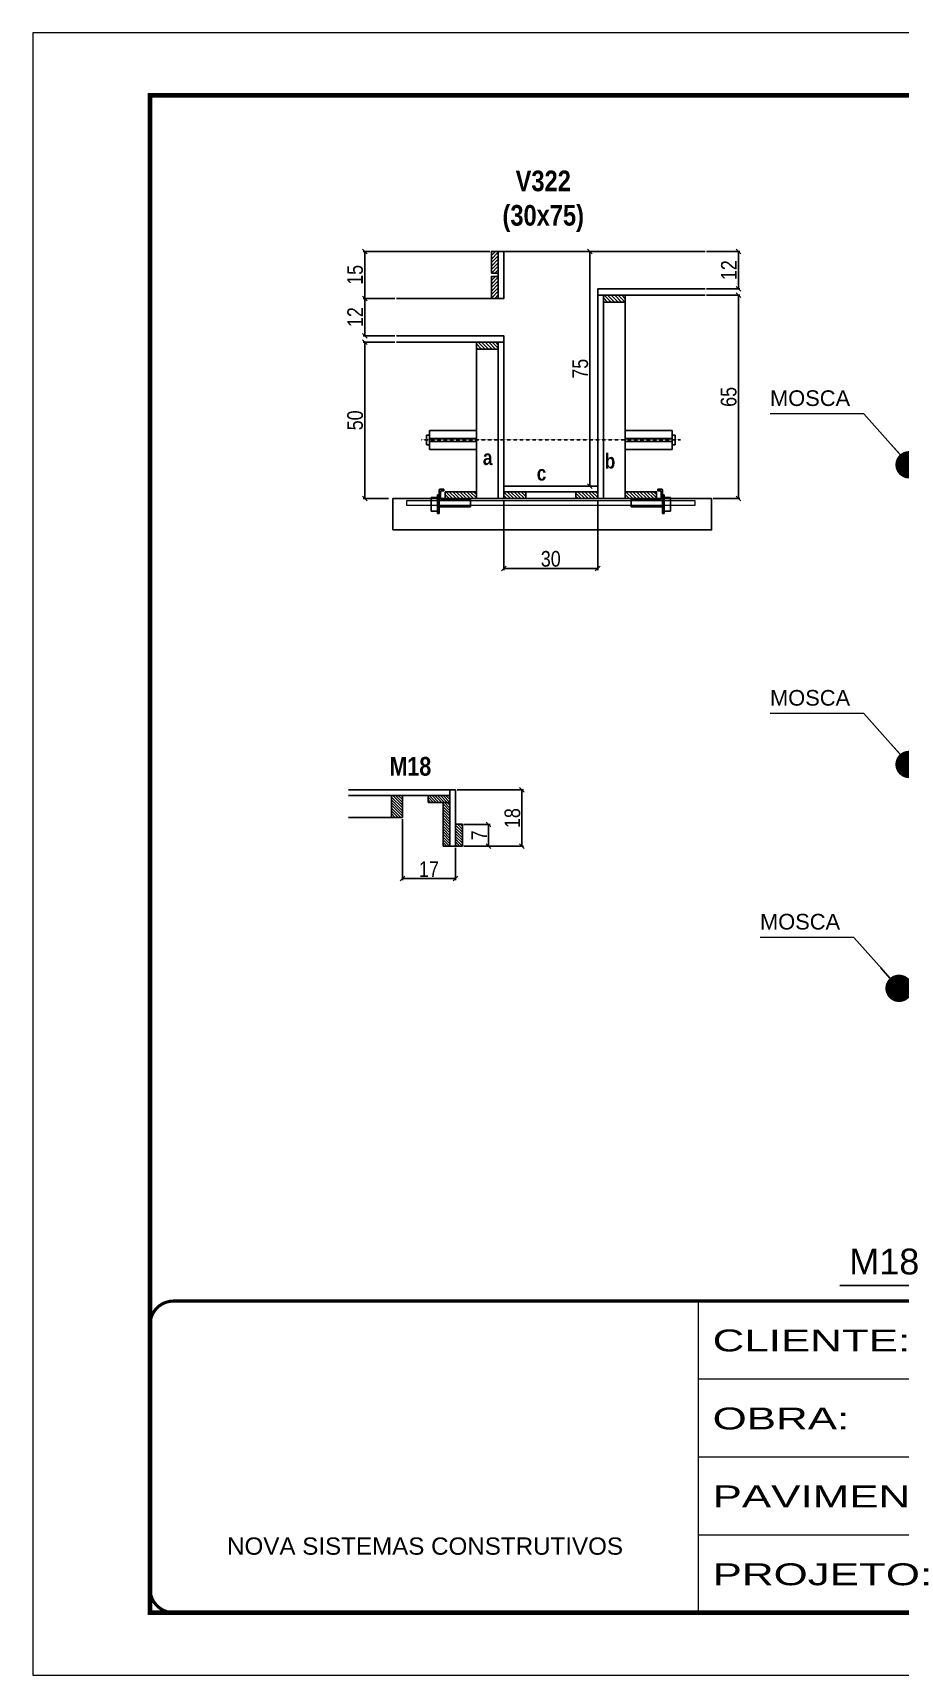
# Model space of a CAD drawing. Extents: x 13154 to 22413, y 1253 to 30260.
# Drawn here: x 16338 to 16893, y 25373 to 26423 of the extents above; entities that cross this region are included whole.
import ezdxf

# ---------------------------------------------------------------- set-up
doc = ezdxf.new("R2010")
doc.units = 0
for name, pattern in [('CONTINUO', [0]), ('DASHED', [0.75, 0.5, -0.25]), ('HIDDEN', [0.375, 0.25, -0.125])]:
    doc.linetypes.add(name, pattern=pattern)
for name, color, linetype in [('barrote', 251, 'Continuous'), ('COTA', 241, 'Continuous'), ('detalhes', 4, 'Continuous'), ('NOMENCLATURA', 7, 'Continuous'), ('Painéis', 200, 'Continuous'), ('presilha', 1, 'Continuous'), ('SARR_2.2x10', 60, 'Continuous'), ('SARR_2.2x7', 40, 'Continuous'), ('SARR_3.5x7', 81, 'Continuous'), ('TENSOR', 3, 'Continuous')]:
    doc.layers.add(name, color=color, linetype=linetype)
for name, color, linetype, lineweight in [('CARIMBO', 255, 'Continuous', 9), ('CONCRETO', 251, 'Continuous', 25), ('Folhas', 255, 'Continuous', 9), ('Hachura', 251, 'Continuous', 9), ('SARRAFO DE PRESSAO', 251, 'DASHED', 9), ('SCO-___-LAJ', 2, 'Continuous', 0)]:
    doc.layers.add(name, color=color, linetype=linetype, lineweight=lineweight)
doc.styles.add('ARIAL', font='arial.ttf')
doc.styles.add('COTA TECNICA 2X', font='techl___.ttf', dxfattribs={"height": 10})
doc.styles.get("Standard").update_dxf_attribs({"font": 'arial.ttf'})
doc.styles.add('TECNICA', font='techb___.ttf', dxfattribs={"height": 10})
doc.styles.add('Tecnologia', font='')
doc.styles.get('Tecnologia').set_extended_font_data('Forgotten Futurist')
doc.dimstyles.new('3x', dxfattribs={"dimtxt": 10, "dimasz": 5, "dimexe": 7, "dimexo": 5, "dimgap": 4, "dimtad": 1, "dimdec": 4, "dimlfac": 0.333333, "dimdsep": 46, "dimtxsty": 'Standard', "dimblk": 'DOT', "dimcen": 0.09, "dimclrd": 1, "dimclre": 1, "dimclrt": 2, "dimadec": 0, "dimazin": 2, "dimtfac": 1, "dimtdec": 4, "dimtmove": 0, "dimatfit": 3, "dimldrblk": 'DOT', "dimfxl": 1, "dimtolj": 1, "dimtzin": 0, "dimlwd": 9, "dimlwe": 9, "dimarcsym": 0})
doc.dimstyles.new('SECAO', dxfattribs={"dimscale": 0.333333, "dimtxt": 5, "dimasz": 9, "dimexe": 3, "dimexo": 3, "dimgap": 3, "dimtad": 1, "dimdec": 1, "dimlfac": 0.5, "dimzin": 12, "dimdsep": 46, "dimtxsty": 'COTA TECNICA 2X', "dimblk1": 'OBLIQUE', "dimblk2": 'OBLIQUE', "dimsah": 1, "dimcen": 0.9, "dimclrd": 4, "dimclre": 4, "dimclrt": 240, "dimadec": 1, "dimazin": 3, "dimtfac": 1, "dimtdec": 1, "dimtmove": 0, "dimatfit": 3, "dimfxl": 1, "dimtolj": 1, "dimtzin": 12, "dimarcsym": 0})

# ---------------------------------------------------------------- blocks, each defined once
blk = doc.blocks.new('9999999999')
at = {"color": 30, "linetype": 'CONTINUO'}
for p, q in [((98564.6, 34230.2), (98564.6, 34429.4)), ((98564.6, 34379.6), (99584, 34379.6)), ((98564.6, 34329.8), (99488, 34329.8)), ((98564.6, 34280), (99488, 34280))]:
    blk.add_line(p, q, dxfattribs=at)
at = {"color": 30, "linetype": 'CONTINUO', "const_width": 2}
blk.add_lwpolyline([(99584, 34230.2), (99584, 34414.4, 0.414214), (99569, 34429.4), (98229, 34429.4, 0.414214), (98214, 34414.4), (98214, 34245.2, 0.414214), (98229, 34230.2), (99584, 34230.2)], format="xyb", dxfattribs=at)
at = {"layer": 'Folhas'}
blk.add_lwpolyline([(98139, 34190.2), (99624, 34190.2), (99624, 35240.2), (98139, 35240.2)], close=True, dxfattribs=at)
at = {"layer": 'Folhas', "color": 30, "const_width": 3}
blk.add_lwpolyline([(98214, 34230.2), (99584, 34230.2), (99584, 35200.2), (98214, 35200.2)], close=True, dxfattribs=at)
at = {"color": 7, "linetype": 'Continuous', "ltscale": 5, "style": 'ARIAL'}
blk.add_text('NOVA SISTEMAS CONSTRUTIVOS', height=11.059, dxfattribs=at).set_placement((98263.2, 34267.2))
at = {"layer": 'Folhas', "color": 7, "style": 'Tecnologia', "width": 1.5}
for s, p in [('CLIENTE:', (98573.7, 34397.2)), ('OBRA:', (98573.7, 34347.3)), ('PAVIMENTO:', (98573.7, 34297.5)), ('PROJETO:', (98573.7, 34247.7))]:
    blk.add_text(s, height=14, dxfattribs=at).set_placement(p)
blk = doc.blocks.new('PRESILHA METÁLICA 1')
at = {"layer": 'presilha'}
for p, q in [((7.5, 10.6), (7.5, 19.9)), ((12, 21), (8.6, 21)), ((9, 11.6), (9, 18.9)), ((12, 19.5), (9.6, 19.5)), ((12, 21), (12, 19.5)), ((0, 13), (6, 13)), ((0, 13), (0, 0)), ((6, 0), (0, 0)), ((6, 15.5), (7.5, 15.5)), ((6, -2.5), (6, 15.5)), ((6, 13), (6, 0)), ((7.5, 15.5), (7.5, -2.5)), ((37.5, 4.1), (7.5, 4.1)), ((37.5, 11), (9.6, 11)), ((37.5, 11), (37.5, 4.1)), ((7.5, -2.5), (6, -2.5))]:
    blk.add_line(p, q, dxfattribs=at)
for centre, radius, start, end in [((8.6, 19.9), 1.14, 90, 180), ((9.6, 18.9), 0.57, 90, 180), ((9.6, 11.6), 0.57, 180, 270)]:
    blk.add_arc(centre, radius, start, end, dxfattribs=at)
blk = doc.blocks.new('_Oblique')
at = {"color": 0, "linetype": 'ByBlock', "lineweight": -2}
blk.add_line((-0.5, -0.5), (0.5, 0.5), dxfattribs=at)
blk = doc.blocks.new('*D165')
at = {"layer": 'COTA', "color": 4, "lineweight": -2, "transparency": 16777216}
for p, q in [((16569.4, 26225.7), (16549.1, 26225.7)), ((16550.1, 26225.7), (16550.1, 26125.7)), ((16565.3, 26125.7), (16549.1, 26125.7))]:
    blk.add_line(p, q, dxfattribs=at)
at = {"layer": 'Defpoints', "color": 0, "transparency": 16777216}
for p in [(16570.4, 26225.7), (16550.1, 26125.7), (16566.3, 26125.7)]:
    blk.add_point(p, dxfattribs=at)
at = {"layer": 'COTA', "color": 4, "lineweight": -2, "transparency": 16777216, "xscale": 3, "yscale": 3, "zscale": 3}
for p, rotation in [((16550.1, 26225.7), 90), ((16550.1, 26125.7), 270)]:
    blk.add_blockref('_Oblique', p, dxfattribs=dict(at, rotation=rotation))
at = {"layer": 'COTA', "color": 240, "transparency": 16777216, "insert": (16544, 26175.7), "char_height": 10, "attachment_point": 5, "rotation": 90, "style": 'COTA TECNICA 2X'}
blk.add_mtext('\\A1;50', dxfattribs=at)
blk = doc.blocks.new('*D166')
at = {"layer": 'COTA', "color": 4, "lineweight": -2, "transparency": 16777216}
for p, q in [((16569.4, 26253.7), (16549.1, 26253.7)), ((16550.1, 26229.7), (16550.1, 26253.7)), ((16569.4, 26229.7), (16549.1, 26229.7))]:
    blk.add_line(p, q, dxfattribs=at)
at = {"layer": 'Defpoints', "color": 0, "transparency": 16777216}
for p in [(16550.1, 26253.7), (16570.4, 26253.7), (16570.4, 26229.7)]:
    blk.add_point(p, dxfattribs=at)
at = {"layer": 'COTA', "color": 4, "lineweight": -2, "transparency": 16777216, "xscale": 3, "yscale": 3, "zscale": 3}
for p, rotation in [((16550.1, 26253.7), 90), ((16550.1, 26229.7), 270)]:
    blk.add_blockref('_Oblique', p, dxfattribs=dict(at, rotation=rotation))
at = {"layer": 'COTA', "color": 240, "transparency": 16777216, "insert": (16544, 26241.7), "char_height": 10, "attachment_point": 5, "rotation": 90, "style": 'COTA TECNICA 2X'}
blk.add_mtext('\\A1;12', dxfattribs=at)
blk = doc.blocks.new('*D167')
at = {"layer": 'COTA', "color": 4, "lineweight": -2, "transparency": 16777216}
for p, q in [((16768.8, 26255.7), (16790.1, 26255.7)), ((16789.1, 26255.7), (16789.1, 26125.7)), ((16773, 26125.7), (16790.1, 26125.7))]:
    blk.add_line(p, q, dxfattribs=at)
at = {"layer": 'Defpoints', "color": 0, "transparency": 16777216}
for p in [(16767.8, 26255.7), (16772, 26125.7), (16789.1, 26125.7)]:
    blk.add_point(p, dxfattribs=at)
at = {"layer": 'COTA', "color": 4, "lineweight": -2, "transparency": 16777216, "xscale": 3, "yscale": 3, "zscale": 3}
for p, rotation in [((16789.1, 26255.7), 90), ((16789.1, 26125.7), 270)]:
    blk.add_blockref('_Oblique', p, dxfattribs=dict(at, rotation=rotation))
at = {"layer": 'COTA', "color": 240, "transparency": 16777216, "insert": (16782.9, 26190.7), "char_height": 10, "attachment_point": 5, "rotation": 90, "style": 'COTA TECNICA 2X'}
blk.add_mtext('\\A1;65', dxfattribs=at)
blk = doc.blocks.new('*D1097')
at = {"layer": 'COTA', "color": 4, "lineweight": -2, "transparency": 16777216}
for p, q in [((16698.1, 26283.7), (16693.1, 26283.7)), ((16694.1, 26133.7), (16694.1, 26283.7)), ((16698.1, 26133.7), (16693.1, 26133.7))]:
    blk.add_line(p, q, dxfattribs=at)
at = {"layer": 'Defpoints', "color": 0, "transparency": 16777216}
for p in [(16694.1, 26283.7), (16699.1, 26283.7), (16699.1, 26133.7)]:
    blk.add_point(p, dxfattribs=at)
at = {"layer": 'COTA', "color": 4, "lineweight": -2, "transparency": 16777216, "xscale": 3, "yscale": 3, "zscale": 3}
for p, rotation in [((16694.1, 26283.7), 90), ((16694.1, 26133.7), 270)]:
    blk.add_blockref('_Oblique', p, dxfattribs=dict(at, rotation=rotation))
at = {"layer": 'COTA', "color": 240, "transparency": 16777216, "insert": (16688, 26208.7), "char_height": 10, "attachment_point": 5, "rotation": 90, "style": 'COTA TECNICA 2X'}
blk.add_mtext('\\A1;75', dxfattribs=at)
blk = doc.blocks.new('*D1098')
at = {"layer": 'COTA', "color": 4, "lineweight": -2, "transparency": 16777216}
for p, q in [((16768.8, 26283.7), (16790.1, 26283.7)), ((16789.1, 26259.7), (16789.1, 26283.7)), ((16768.8, 26259.7), (16790.1, 26259.7))]:
    blk.add_line(p, q, dxfattribs=at)
at = {"layer": 'Defpoints', "color": 0, "transparency": 16777216}
for p in [(16767.8, 26283.7), (16789.1, 26283.7), (16767.8, 26259.7)]:
    blk.add_point(p, dxfattribs=at)
at = {"layer": 'COTA', "color": 4, "lineweight": -2, "transparency": 16777216, "xscale": 3, "yscale": 3, "zscale": 3}
for p, rotation in [((16789.1, 26283.7), 90), ((16789.1, 26259.7), 270)]:
    blk.add_blockref('_Oblique', p, dxfattribs=dict(at, rotation=rotation))
at = {"layer": 'COTA', "color": 240, "transparency": 16777216, "insert": (16783, 26271.7), "char_height": 10, "attachment_point": 5, "rotation": 90, "style": 'COTA TECNICA 2X'}
blk.add_mtext('\\A1;12', dxfattribs=at)
blk = doc.blocks.new('*D1099')
at = {"layer": 'COTA', "color": 4, "lineweight": -2, "transparency": 16777216}
for p, q in [((16639.1, 26124.7), (16639.1, 26079.9)), ((16699.1, 26124.7), (16699.1, 26079.9)), ((16639.1, 26080.9), (16699.1, 26080.9))]:
    blk.add_line(p, q, dxfattribs=at)
at = {"layer": 'Defpoints', "color": 0, "transparency": 16777216}
for p in [(16639.1, 26125.7), (16699.1, 26125.7), (16699.1, 26080.9)]:
    blk.add_point(p, dxfattribs=at)
at = {"layer": 'COTA', "color": 4, "lineweight": -2, "transparency": 16777216, "xscale": 3, "yscale": 3, "zscale": 3, "rotation": 180}
blk.add_blockref('_Oblique', (16639.1, 26080.9), dxfattribs=at)
at = {"layer": 'COTA', "color": 4, "lineweight": -2, "transparency": 16777216, "xscale": 3, "yscale": 3, "zscale": 3}
blk.add_blockref('_Oblique', (16699.1, 26080.9), dxfattribs=at)
at = {"layer": 'COTA', "color": 240, "transparency": 16777216, "insert": (16669.1, 26087.1), "char_height": 10, "attachment_point": 5, "style": 'COTA TECNICA 2X'}
blk.add_mtext('\\A1;30', dxfattribs=at)
blk = doc.blocks.new('*D1100')
at = {"layer": 'COTA', "color": 4, "lineweight": -2, "transparency": 16777216}
for p, q in [((16630.1, 26283.7), (16549.1, 26283.7)), ((16550.1, 26283.7), (16550.1, 26253.7)), ((16569.4, 26253.7), (16549.1, 26253.7))]:
    blk.add_line(p, q, dxfattribs=at)
at = {"layer": 'Defpoints', "color": 0, "transparency": 16777216}
for p in [(16631.1, 26283.7), (16550.1, 26253.7), (16570.4, 26253.7)]:
    blk.add_point(p, dxfattribs=at)
at = {"layer": 'COTA', "color": 4, "lineweight": -2, "transparency": 16777216, "xscale": 3, "yscale": 3, "zscale": 3}
for p, rotation in [((16550.1, 26283.7), 90), ((16550.1, 26253.7), 270)]:
    blk.add_blockref('_Oblique', p, dxfattribs=dict(at, rotation=rotation))
at = {"layer": 'COTA', "color": 240, "transparency": 16777216, "insert": (16544, 26268.7), "char_height": 10, "attachment_point": 5, "rotation": 90, "style": 'COTA TECNICA 2X'}
blk.add_mtext('\\A1;15', dxfattribs=at)
blk = doc.blocks.new('*D3218')
at = {"layer": 'COTA', "color": 4, "lineweight": -2, "transparency": 16777216}
for p, q in [((16609.2, 25939.4), (16651.7, 25939.4)), ((16650.7, 25903.4), (16650.7, 25939.4)), ((16613.6, 25903.4), (16651.7, 25903.4))]:
    blk.add_line(p, q, dxfattribs=at)
at = {"layer": 'Defpoints', "color": 0, "transparency": 16777216}
for p in [(16608.2, 25939.4), (16650.7, 25939.4), (16612.6, 25903.4)]:
    blk.add_point(p, dxfattribs=at)
at = {"layer": 'COTA', "color": 4, "lineweight": -2, "transparency": 16777216, "xscale": 3, "yscale": 3, "zscale": 3}
for p, rotation in [((16650.7, 25939.4), 90), ((16650.7, 25903.4), 270)]:
    blk.add_blockref('_Oblique', p, dxfattribs=dict(at, rotation=rotation))
at = {"layer": 'COTA', "color": 240, "transparency": 16777216, "insert": (16644.6, 25921.4), "char_height": 10, "attachment_point": 5, "rotation": 90, "style": 'COTA TECNICA 2X'}
blk.add_mtext('\\A1;18', dxfattribs=at)
blk = doc.blocks.new('*D3219')
at = {"layer": 'COTA', "color": 4, "lineweight": -2, "transparency": 16777216}
for p, q in [((16613.6, 25917.4), (16630.3, 25917.4)), ((16629.3, 25917.4), (16629.3, 25903.4)), ((16613.6, 25903.4), (16630.3, 25903.4))]:
    blk.add_line(p, q, dxfattribs=at)
at = {"layer": 'Defpoints', "color": 0, "transparency": 16777216}
for p in [(16612.6, 25917.4), (16612.6, 25903.4), (16629.3, 25903.4)]:
    blk.add_point(p, dxfattribs=at)
at = {"layer": 'COTA', "color": 4, "lineweight": -2, "transparency": 16777216, "xscale": 3, "yscale": 3, "zscale": 3}
for p, rotation in [((16629.3, 25917.4), 90), ((16629.3, 25903.4), 270)]:
    blk.add_blockref('_Oblique', p, dxfattribs=dict(at, rotation=rotation))
at = {"layer": 'COTA', "color": 240, "transparency": 16777216, "insert": (16623.3, 25910.4), "char_height": 10, "attachment_point": 5, "rotation": 90, "style": 'COTA TECNICA 2X'}
blk.add_mtext('\\A1;7', dxfattribs=at)
blk = doc.blocks.new('*D3220')
at = {"layer": 'COTA', "color": 4, "lineweight": -2, "transparency": 16777216}
for p, q in [((16574.2, 25920.8), (16574.2, 25881.7)), ((16608.2, 25902.4), (16608.2, 25881.7)), ((16574.2, 25882.7), (16608.2, 25882.7))]:
    blk.add_line(p, q, dxfattribs=at)
at = {"layer": 'Defpoints', "color": 0, "transparency": 16777216}
for p in [(16574.2, 25921.8), (16608.2, 25903.4), (16608.2, 25882.7)]:
    blk.add_point(p, dxfattribs=at)
at = {"layer": 'COTA', "color": 4, "lineweight": -2, "transparency": 16777216, "xscale": 3, "yscale": 3, "zscale": 3, "rotation": 180}
blk.add_blockref('_Oblique', (16574.2, 25882.7), dxfattribs=at)
at = {"layer": 'COTA', "color": 4, "lineweight": -2, "transparency": 16777216, "xscale": 3, "yscale": 3, "zscale": 3}
blk.add_blockref('_Oblique', (16608.2, 25882.7), dxfattribs=at)
at = {"layer": 'COTA', "color": 240, "transparency": 16777216, "insert": (16591.2, 25888.8), "char_height": 10, "attachment_point": 5, "style": 'COTA TECNICA 2X'}
blk.add_mtext('\\A1;17', dxfattribs=at)
blk = doc.blocks.new('_Dot')
at = {"color": 0, "linetype": 'ByBlock', "lineweight": -2}
blk.add_line((-0.5, 0), (-1, 0), dxfattribs=at)
at = {"color": 0, "linetype": 'ByBlock', "const_width": 0.5}
blk.add_lwpolyline([(-0.25, 0, 1), (0.25, 0, 1)], format="xyb", close=True, dxfattribs=at)

msp = doc.modelspace()

# ---------------------------------------------------------------- hatches: boundary and pattern name
at = {"layer": 'SARR_2.2x10'}
h = msp.add_hatch(dxfattribs=at)
h.set_pattern_fill('ANSI31', color=256, scale=0.5, angle=90)
h.set_pattern_definition([(135, (49795.0768, -97386.4684), (-1.122532015, -1.122532015), [])])
h.paths.add_polyline_path([(16601.54, 26130.1), (16601.54, 26125.7), (16621.54, 26125.7), (16621.54, 26130.1)])
h = msp.add_hatch(dxfattribs=at)
h.set_pattern_fill('ANSI31', color=256, scale=0.5, angle=90)
h.set_pattern_definition([(135, (49910.2768, -97386.4684), (-1.122532015, -1.122532015), [])])
h.paths.add_polyline_path([(16716.74, 26130.1), (16716.74, 26125.7), (16736.74, 26125.7), (16736.74, 26130.1)])
h = msp.add_hatch(dxfattribs=at)
h.set_pattern_fill('ANSI31', color=256, scale=10, angle=90)
h.set_pattern_definition([(135, (-115946.4972, -4161.2009), (-0.883883476, -0.883883476), [])])
h.paths.add_polyline_path([(16574.23, 25935.82), (16567.23, 25935.82), (16567.23, 25921.82), (16574.23, 25921.82)])
h = msp.add_hatch(dxfattribs=at)
h.set_pattern_fill('ANSI31', color=256, scale=10, angle=90)
h.set_pattern_definition([(135, (-115946.0972, -4161.2009), (-0.883883476, -0.883883476), [])])
h.paths.add_polyline_path([(16590.63, 25935.82), (16590.63, 25931.42), (16604.63, 25931.42), (16604.63, 25935.82)])
h = msp.add_hatch(dxfattribs=at)
h.set_pattern_fill('ANSI31', color=256, scale=10, angle=90)
h.set_pattern_definition([(135, (-115946.0972, -4177.2009), (-0.883883476, -0.883883476), [])])
h.paths.add_polyline_path([(16600.23, 25903.42), (16604.63, 25903.42), (16604.63, 25931.42), (16600.23, 25931.42)])
h = msp.add_hatch(dxfattribs=at)
h.set_pattern_fill('ANSI31', color=256, scale=10, angle=90)
h.set_pattern_definition([(135, (-115946.0972, -4165.2009), (-0.883883476, -0.883883476), [])])
h.paths.add_polyline_path([(16612.63, 25917.42), (16608.23, 25917.42), (16608.23, 25903.42), (16612.63, 25903.42)])
at = {"layer": 'SARR_2.2x7'}
h = msp.add_hatch(dxfattribs=at)
h.set_pattern_fill('ANSI31', color=256, scale=0.5)
h.set_pattern_definition([(45, (-106831.4315, -6844.6373), (-1.122532015, 1.122532015), [])])
h.paths.add_polyline_path([(16631.14, 26283.7), (16635.54, 26283.7), (16635.54, 26269.7), (16631.14, 26269.7)])
h = msp.add_hatch(dxfattribs=at)
h.set_pattern_fill('ANSI31', color=256, scale=0.5)
h.set_pattern_definition([(45, (-106831.4315, -6860.6373), (-1.122532015, 1.122532015), [])])
h.paths.add_polyline_path([(16631.14, 26267.7), (16635.54, 26267.7), (16635.54, 26253.7), (16631.14, 26253.7)])
h = msp.add_hatch(dxfattribs=at)
h.set_pattern_fill('ANSI31', color=256, scale=0.5, angle=90)
h.set_pattern_definition([(135, (49811.0768, -97260.8684), (-1.122532015, -1.122532015), [])])
h.paths.add_polyline_path([(16702.74, 26255.7), (16702.74, 26251.3), (16716.74, 26251.3), (16716.74, 26255.7)])
h = msp.add_hatch(dxfattribs=at)
h.set_pattern_fill('ANSI31', color=256, scale=0.5, angle=90)
h.set_pattern_definition([(135, (49809.0768, -97290.8684), (-1.122532015, -1.122532015), [])])
h.paths.add_polyline_path([(16635.54, 26225.7), (16635.54, 26221.3), (16621.54, 26221.3), (16621.54, 26225.7)])
h = msp.add_hatch(dxfattribs=at)
h.set_pattern_fill('ANSI31', color=256, scale=0.5, angle=90)
h.set_pattern_definition([(135, (49874.6768, -97386.4684), (-1.122532015, -1.122532015), [])])
h.paths.add_polyline_path([(16653.14, 26125.7), (16653.14, 26130.1), (16639.14, 26130.1), (16639.14, 26125.7)])
h = msp.add_hatch(dxfattribs=at)
h.set_pattern_fill('ANSI31', color=256, scale=0.5, angle=90)
h.set_pattern_definition([(135, (49834.6768, -97386.4684), (-1.122532015, -1.122532015), [])])
h.paths.add_polyline_path([(16685.14, 26125.7), (16685.14, 26130.1), (16699.14, 26130.1), (16699.14, 26125.7)])

# ---------------------------------------------------------------- linework, layer by layer
at = {"ltscale": 3}
for p, q in [((16589.54, 26166.15), (16589.54, 26160.15)), ((16591.54, 26166.15), (16589.54, 26166.15)), ((16591.54, 26169.15), (16591.54, 26157.15)), ((16591.54, 26169.15), (16621.54, 26169.15)), ((16746.74, 26169.15), (16716.74, 26169.15)), ((16746.74, 26169.15), (16746.74, 26157.15)), ((16748.74, 26166.15), (16746.74, 26166.15)), ((16748.74, 26166.15), (16748.74, 26160.15)), ((16591.54, 26160.15), (16589.54, 26160.15)), ((16621.54, 26164.15), (16591.54, 26164.15)), ((16621.54, 26162.15), (16591.54, 26162.15)), ((16591.54, 26157.15), (16621.54, 26157.15)), ((16716.74, 26164.15), (16746.74, 26164.15)), ((16716.74, 26162.15), (16746.74, 26162.15)), ((16746.74, 26157.15), (16716.74, 26157.15)), ((16746.74, 26160.15), (16748.74, 26160.15))]:
    msp.add_line(p, q, dxfattribs=at)
at = {"layer": 'barrote'}
msp.add_lwpolyline([(16568.08, 26105.7), (16772, 26105.7), (16772, 26125.7), (16568.08, 26125.7)], close=True, dxfattribs=at)
at = {"layer": 'CONCRETO', "linetype": 'Continuous'}
for p, q in [((16767.84, 26283.7), (16639.14, 26283.7)), ((16639.14, 26253.7), (16639.14, 26283.7)), ((16639.14, 26253.7), (16570.44, 26253.7))]:
    msp.add_line(p, q, dxfattribs=at)
at = {"layer": 'detalhes', "color": 250}
msp.add_line((16568.08, 26105.7), (16568.08, 26125.7), dxfattribs=at)
at = {"layer": 'NOMENCLATURA', "linetype": 'Continuous'}
msp.add_line((16853.9, 25622.47), (16914.07, 25622.47), dxfattribs=at)
at = {"layer": 'Painéis', "linetype": 'Continuous'}
for p, q in [((16539.67, 25939.42), (16608.23, 25939.42)), ((16539.67, 25935.82), (16604.63, 25935.82)), ((16604.63, 25903.42), (16604.63, 25939.42)), ((16608.23, 25939.42), (16608.23, 25903.42)), ((16608.23, 25903.42), (16604.63, 25903.42))]:
    msp.add_line(p, q, dxfattribs=at)
for points in [[(16635.54, 26253.7), (16635.54, 26283.7), (16639.14, 26283.7), (16639.14, 26253.7)], [(16702.74, 26125.7), (16702.74, 26255.7), (16699.14, 26255.7), (16699.14, 26125.7)], [(16635.54, 26125.7), (16635.54, 26225.7), (16639.14, 26225.7), (16639.14, 26125.7)], [(16699.14, 26133.7), (16639.14, 26133.7), (16639.14, 26130.1), (16699.14, 26130.1)]]:
    msp.add_lwpolyline(points, close=True, dxfattribs=at)
at = {"layer": 'Painéis', "linetype": 'Continuous', "elevation": 0}
for points in [[(16767.84, 26255.7), (16699.14, 26255.7), (16699.14, 26259.7), (16767.84, 26259.7)], [(16570.44, 26225.7), (16639.14, 26225.7), (16639.14, 26229.7), (16570.44, 26229.7)]]:
    msp.add_lwpolyline(points, dxfattribs=at)
at = {"layer": 'SARR_2.2x10'}
for p, q in [((16567.23, 25921.82), (16567.23, 25935.82)), ((16574.23, 25921.82), (16574.23, 25935.82)), ((16590.63, 25931.42), (16590.63, 25935.82)), ((16590.63, 25931.42), (16604.63, 25931.42)), ((16600.23, 25903.42), (16600.23, 25931.42)), ((16539.67, 25921.82), (16574.23, 25921.82)), ((16612.63, 25917.42), (16608.23, 25917.42)), ((16612.63, 25903.42), (16612.63, 25917.42)), ((16604.63, 25903.42), (16600.23, 25903.42)), ((16608.23, 25903.42), (16612.63, 25903.42))]:
    msp.add_line(p, q, dxfattribs=at)
for points in [[(16601.54, 26130.1), (16621.54, 26130.1), (16621.54, 26125.7), (16601.54, 26125.7)], [(16716.74, 26130.1), (16736.74, 26130.1), (16736.74, 26125.7), (16716.74, 26125.7)]]:
    msp.add_lwpolyline(points, close=True, dxfattribs=at)
at = {"layer": 'SARR_2.2x7'}
for points in [[(16631.14, 26269.7), (16631.14, 26283.7), (16635.54, 26283.7), (16635.54, 26269.7)], [(16631.14, 26253.7), (16631.14, 26267.7), (16635.54, 26267.7), (16635.54, 26253.7)], [(16621.54, 26225.7), (16635.54, 26225.7), (16635.54, 26221.3), (16621.54, 26221.3)], [(16639.14, 26130.1), (16653.14, 26130.1), (16653.14, 26125.7), (16639.14, 26125.7)], [(16699.14, 26130.1), (16685.14, 26130.1), (16685.14, 26125.7), (16699.14, 26125.7)]]:
    msp.add_lwpolyline(points, close=True, dxfattribs=at)
at = {"layer": 'SARR_2.2x7', "elevation": 0}
msp.add_lwpolyline([(16716.74, 26255.7), (16702.74, 26255.7), (16702.74, 26251.3), (16716.74, 26251.3)], close=True, dxfattribs=at)
at = {"layer": 'SARR_3.5x7'}
msp.add_lwpolyline([(16702.74, 26251.3), (16716.74, 26251.3), (16716.74, 26125.7), (16702.74, 26125.7)], close=True, dxfattribs=at)
at = {"layer": 'SARR_3.5x7', "elevation": 0}
msp.add_lwpolyline([(16635.54, 26221.3), (16621.54, 26221.3), (16621.54, 26125.7), (16635.54, 26125.7)], close=True, dxfattribs=at)
at = {"layer": 'SCO-___-LAJ', "color": 1}
msp.add_lwpolyline([(16577.09, 26124.37), (16761.19, 26124.37), (16761.19, 26121.17), (16577.09, 26121.17)], close=True, dxfattribs=at)
at = {"layer": 'TENSOR', "linetype": 'HIDDEN', "ltscale": 0.5}
msp.add_line((16586.54, 26163.15), (16752.04, 26163.15), dxfattribs=at)

# ---------------------------------------------------------------- block references
at = {"layer": 'presilha', "yscale": 0.6666666666666666, "zscale": 0.6666666666666666}
for p, xscale in [((16592.67, 26117.73), 0.6666666666666666), ((16745.61, 26117.73), -0.6666666666666666)]:
    msp.add_blockref('PRESILHA METÁLICA 1', p, dxfattribs=dict(at, xscale=xscale))
at = {"layer": 'SARRAFO DE PRESSAO', "color": 6, "linetype": 'ByBlock'}
msp.add_blockref('9999999999', (-81801.1, -8816.76), dxfattribs=at)

# ---------------------------------------------------------------- texts
at = {"layer": 'CARIMBO', "style": 'ARIAL'}
for p in [(16809.33, 26184.89), (16809.33, 25993.3), (16802.92, 25850.17)]:
    msp.add_text('MOSCA', height=10, dxfattribs=at).set_placement(p)
at = {"layer": 'detalhes', "style": 'TECNICA'}
for s, p in [('a', (16625.66, 26147.12)), ('b', (16703.64, 26144.89)), ('c', (16660.15, 26137.17))]:
    msp.add_text(s, height=9.6, dxfattribs=at).set_placement(p)
at = {"layer": 'detalhes', "insert": (16565.94, 25960.52), "char_height": 12, "attachment_point": 1, "style": 'TECNICA'}
msp.add_mtext_dynamic_manual_height_columns('M18', width=87.1848, gutter_width=1, heights=[0], dxfattribs=at)
at = {"layer": 'NOMENCLATURA', "linetype": 'Continuous'}
msp.add_text('M18', height=16.5, dxfattribs=at).set_placement((16859.97, 25629.66))
at = {"layer": 'NOMENCLATURA', "insert": (16664.29, 26335.4), "char_height": 13.2, "attachment_point": 2, "style": 'TECNICA'}
msp.add_mtext_dynamic_manual_height_columns('V322\\P(30x75)', width=300.2766, gutter_width=1, heights=[0], dxfattribs=at)

# ---------------------------------------------------------------- dimensions: what is measured, and where the dimension line sits
at = {"layer": 'COTA'}
for base, p1, p2, picture, middle in [((16550.09, 26253.7), (16631.14, 26283.7), (16570.44, 26253.7), '*D1100', (16543.98, 26268.7)), ((16694.06, 26283.7), (16699.14, 26133.7), (16699.14, 26283.7), '*D1097', (16687.96, 26208.7)), ((16789.06, 26283.7), (16767.84, 26259.7), (16767.84, 26283.7), '*D1098', (16783, 26271.7)), ((16550.09, 26253.7), (16570.44, 26229.7), (16570.44, 26253.7), '*D166', (16544.03, 26241.7)), ((16789.06, 26125.7, 0), (16767.84, 26255.7), (16771.95, 26125.7, 0), '*D167', (16782.95, 26190.7, 0)), ((16550.09, 26125.7, 0), (16570.44, 26225.7), (16566.32, 26125.7, 0), '*D165', (16543.98, 26175.7, 0)), ((16650.68, 25939.42), (16612.63, 25903.42), (16608.23, 25939.42), '*D3218', (16644.58, 25921.42)), ((16629.33, 25903.42), (16612.63, 25917.42), (16612.63, 25903.42), '*D3219', (16623.25, 25910.42))]:
    dim = msp.add_linear_dim(base=base, p1=p1, p2=p2, angle=90, dimstyle='SECAO', dxfattribs=at)
    dim.commit()
    dim.dimension.update_dxf_attribs({"geometry": picture, "text_midpoint": middle})
for base, p1, p2, picture, middle in [((16699.14, 26080.88), (16639.14, 26125.7), (16699.14, 26125.7), '*D1099', (16669.14, 26087.1)), ((16608.23, 25882.73), (16574.23, 25921.82), (16608.23, 25903.42), '*D3220', (16591.23, 25888.8))]:
    dim = msp.add_linear_dim(base=base, p1=p1, p2=p2, dimstyle='SECAO', dxfattribs=at)
    dim.commit()
    dim.dimension.update_dxf_attribs({"geometry": picture, "text_midpoint": middle})

# ---------------------------------------------------------------- leaders
at = {"layer": 'Hachura'}
for points in [[(16898.25, 26147.29), (16869.4, 26179.89), (16809.33, 26179.89)], [(16898.25, 25955.7), (16869.4, 25988.3), (16809.33, 25988.3)], [(16891.84, 25812.57), (16862.99, 25845.17), (16802.92, 25845.17)]]:
    msp.add_leader(points, dimstyle='3x', override={"dimasz": 17.5, "dimgap": 4, "dimtad": 0}, dxfattribs=at)

doc.saveas('drawing.dxf')
